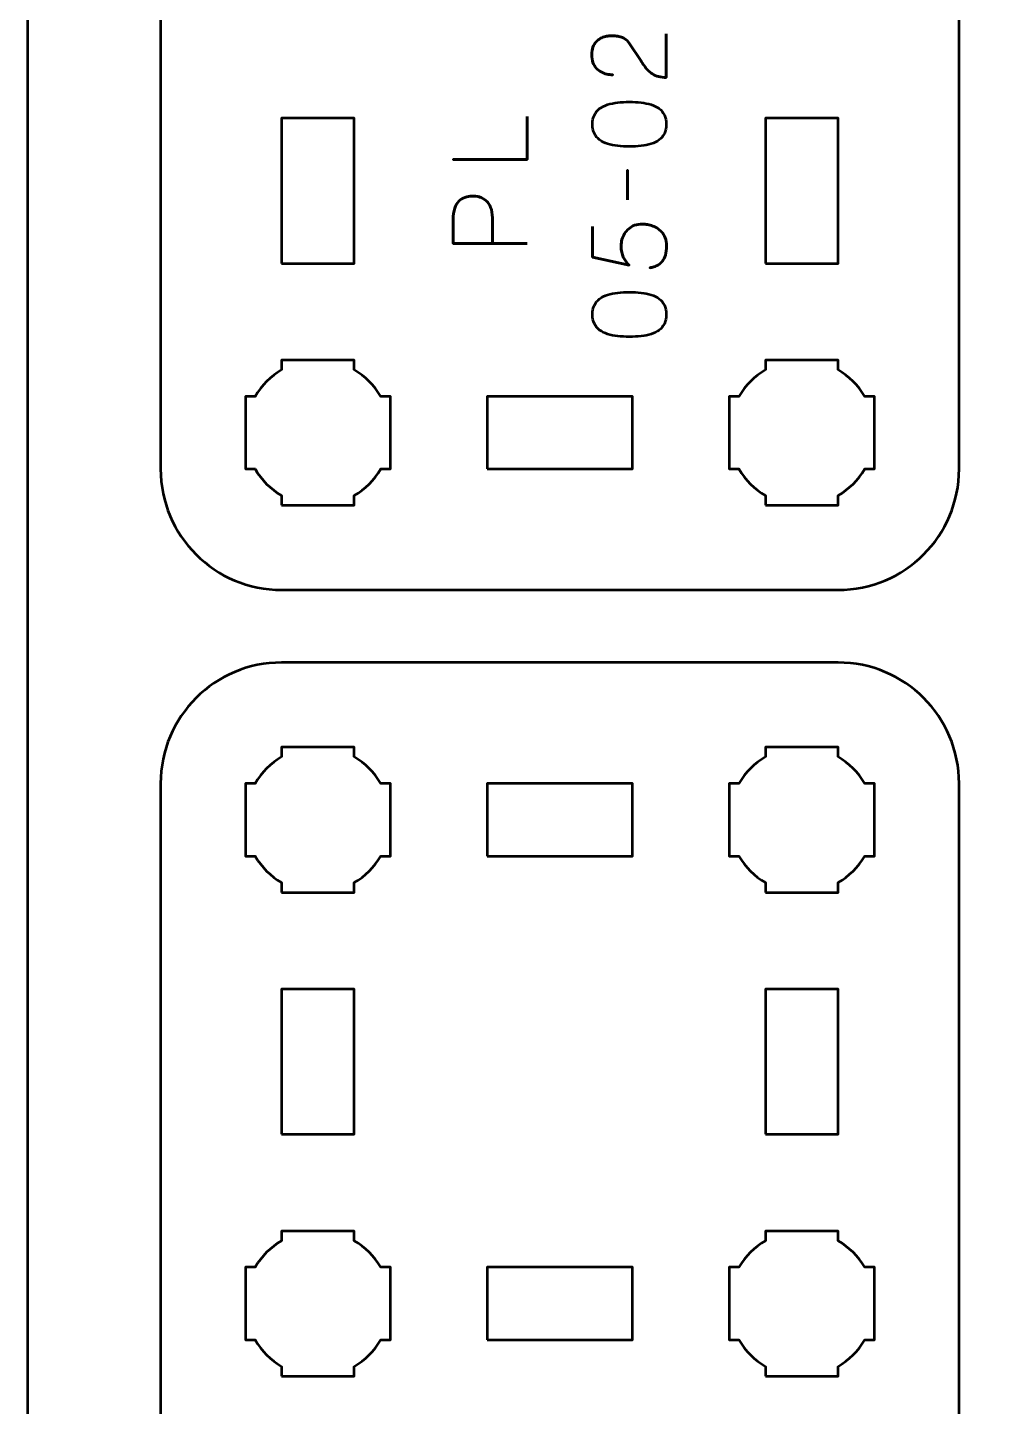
# Model space of a CAD drawing. Header units: centimetres. Extents: x -21 to 0, y -29.7 to 0.
# Drawn here: x -21 to -16.95, y -22.68 to -16.98 of the extents above; entities that cross this region are included whole.
import ezdxf

# ---------------------------------------------------------------- set-up
doc = ezdxf.new("R2010")
doc.units = ezdxf.units.CM
doc.header["$MEASUREMENT"] = 0
doc.layers.add('Layer 1', color=7, linetype='Continuous')

msp = doc.modelspace()

# ---------------------------------------------------------------- linework, layer by layer
at = {"layer": 'Layer 1', "color": 1, "lineweight": 53}
msp.add_open_spline([(-21.00003, -29.19995), (-21.00003, -29.19995), (-21.00003, -5.29992), (-21.00003, -5.29992), (-21.00003, -5.29992), (-21.00003, -5.21709), (-20.93286, -5.14992), (-20.85003, -5.14992), (-20.85003, -5.14992), (-20.7672, -5.14992), (-20.70003, -5.08275), (-20.70003, -4.99992), (-20.70003, -4.99992), (-20.70003, -4.91709), (-20.7672, -4.84992), (-20.85003, -4.84992), (-20.85003, -4.84992), (-20.93286, -4.84992), (-21.00003, -4.78275), (-21.00003, -4.69992), (-21.00003, -4.69992), (-21.00003, -4.61709), (-20.93286, -4.54992), (-20.85003, -4.54992), (-20.85003, -4.54992), (-20.7672, -4.54992), (-20.70003, -4.48275), (-20.70003, -4.39992), (-20.70003, -4.39992), (-20.70003, -4.31709), (-20.7672, -4.24992), (-20.85003, -4.24992), (-20.85003, -4.24992), (-20.93286, -4.24992), (-21.00003, -4.18275), (-21.00003, -4.09992), (-21.00003, -4.09992), (-21.00003, -4.01709), (-20.93286, -3.94992), (-20.85003, -3.94992), (-20.85003, -3.94992), (-20.7672, -3.94992), (-20.70003, -3.88275), (-20.70003, -3.79992), (-20.70003, -3.79992), (-20.70003, -3.71709), (-20.7672, -3.64992), (-20.85003, -3.64992), (-20.85003, -3.64992), (-20.93286, -3.64992), (-21.00003, -3.58275), (-21.00003, -3.49992), (-21.00003, -3.49992), (-21.00003, -3.41709), (-20.93286, -3.34992), (-20.85003, -3.34992), (-20.85003, -3.34992), (-20.7672, -3.34992), (-20.70003, -3.28275), (-20.70003, -3.19992), (-20.70003, -3.19992), (-20.70003, -3.11709), (-20.7672, -3.04992), (-20.85003, -3.04992), (-20.85003, -3.04992), (-20.93286, -3.04992), (-21.00003, -2.98275), (-21.00003, -2.89992), (-21.00003, -2.89992), (-21.00003, -2.81709), (-20.93286, -2.74992), (-20.85003, -2.74992), (-20.85003, -2.74992), (-20.7672, -2.74992), (-20.70003, -2.68275), (-20.70003, -2.59992), (-20.70003, -2.59992), (-20.70003, -2.51709), (-20.7672, -2.44992), (-20.85003, -2.44992), (-20.85003, -2.44992), (-20.93286, -2.44992), (-21.00003, -2.38275), (-21.00003, -2.29992), (-21.00003, -2.29992), (-21.00003, -2.21709), (-20.93286, -2.14992), (-20.85003, -2.14992), (-20.85003, -2.14992), (-20.7672, -2.14992), (-20.70003, -2.08275), (-20.70003, -1.99992), (-20.70003, -1.99992), (-20.70003, -1.91709), (-20.7672, -1.84992), (-20.85003, -1.84992), (-20.85003, -1.84992), (-20.93286, -1.84992), (-21.00003, -1.78275), (-21.00003, -1.69992), (-21.00003, -1.69992), (-21.00003, -1.61709), (-20.93286, -1.54992), (-20.85003, -1.54992), (-20.85003, -1.54992), (-20.7672, -1.54992), (-20.70003, -1.48275), (-20.70003, -1.39992), (-20.70003, -1.39992), (-20.70003, -1.31709), (-20.7672, -1.24992), (-20.85003, -1.24992), (-20.85003, -1.24992), (-20.93286, -1.24992), (-21.00003, -1.18275), (-21.00003, -1.09992), (-21.00003, -1.09992), (-21.00003, -1.09992), (-21.00003, -0.49992), (-21.00003, -0.49992), (-21.00003, -0.49992), (-21.00003, -0.22295), (-20.77694, 0.00004), (-20.49994, 0.00004), (-20.49994, 0.00004), (-20.49994, 0.00004), (-0.50008, 0.00004), (-0.50008, 0.00004), (-0.50008, 0.00004), (-0.22294, 0.00004), (0.00002, -0.22295), (0.00002, -0.49992), (0.00002, -0.49992), (0.00002, -0.49992), (0.00002, -29.19995), (0.00002, -29.19995), (0.00002, -29.19995), (0.00002, -29.47695), (-0.22294, -29.70004), (-0.50008, -29.70004), (-0.50008, -29.70004), (-0.50008, -29.70004), (-20.49994, -29.70004), (-20.49994, -29.70004), (-20.49994, -29.70004), (-20.77694, -29.70004), (-21.00003, -29.47695), (-21.00003, -29.19995)], degree=3, knots=[0, 0, 0, 0, 0.027027, 0.027027, 0.027027, 0.027027, 0.0540541, 0.0540541, 0.0540541, 0.0540541, 0.0810811, 0.0810811, 0.0810811, 0.0810811, 0.1081081, 0.1081081, 0.1081081, 0.1081081, 0.1351351, 0.1351351, 0.1351351, 0.1351351, 0.1621622, 0.1621622, 0.1621622, 0.1621622, 0.1891892, 0.1891892, 0.1891892, 0.1891892, 0.2162162, 0.2162162, 0.2162162, 0.2162162, 0.2432432, 0.2432432, 0.2432432, 0.2432432, 0.2702703, 0.2702703, 0.2702703, 0.2702703, 0.2972973, 0.2972973, 0.2972973, 0.2972973, 0.3243243, 0.3243243, 0.3243243, 0.3243243, 0.3513514, 0.3513514, 0.3513514, 0.3513514, 0.3783784, 0.3783784, 0.3783784, 0.3783784, 0.4054054, 0.4054054, 0.4054054, 0.4054054, 0.4324324, 0.4324324, 0.4324324, 0.4324324, 0.4594595, 0.4594595, 0.4594595, 0.4594595, 0.4864865, 0.4864865, 0.4864865, 0.4864865, 0.5135135, 0.5135135, 0.5135135, 0.5135135, 0.5405405, 0.5405405, 0.5405405, 0.5405405, 0.5675676, 0.5675676, 0.5675676, 0.5675676, 0.5945946, 0.5945946, 0.5945946, 0.5945946, 0.6216216, 0.6216216, 0.6216216, 0.6216216, 0.6486486, 0.6486486, 0.6486486, 0.6486486, 0.6756757, 0.6756757, 0.6756757, 0.6756757, 0.7027027, 0.7027027, 0.7027027, 0.7027027, 0.7297297, 0.7297297, 0.7297297, 0.7297297, 0.7567568, 0.7567568, 0.7567568, 0.7567568, 0.7837838, 0.7837838, 0.7837838, 0.7837838, 0.8108108, 0.8108108, 0.8108108, 0.8108108, 0.8378378, 0.8378378, 0.8378378, 0.8378378, 0.8648649, 0.8648649, 0.8648649, 0.8648649, 0.8918919, 0.8918919, 0.8918919, 0.8918919, 0.9189189, 0.9189189, 0.9189189, 0.9189189, 0.9459459, 0.9459459, 0.9459459, 0.9459459, 0.972973, 0.972973, 0.972973, 0.972973, 1, 1, 1, 1], dxfattribs=at)
at = {"layer": 'Layer 1', "color": 3, "lineweight": 53}
for points in [[(-17.65, -19.3), (-17.65, -19.3), (-19.95, -19.3), (-19.95, -19.3), (-19.95, -19.3), (-20.22609, -19.3), (-20.45, -19.07609), (-20.45, -18.8), (-20.45, -18.8), (-20.45, -18.8), (-20.45, -10.5), (-20.45, -10.5), (-20.45, -10.5), (-20.45, -10.22391), (-20.22609, -10), (-19.95, -10), (-19.95, -10), (-19.95, -10), (-17.65, -10), (-17.65, -10), (-17.65, -10), (-17.37391, -10), (-17.15, -10.22391), (-17.15, -10.5), (-17.15, -10.5), (-17.15, -10.5), (-17.15, -18.8), (-17.15, -18.8), (-17.15, -18.8), (-17.15, -19.07609), (-17.37391, -19.3), (-17.65, -19.3)], [(-17.65, -28.9), (-17.65, -28.9), (-19.95, -28.9), (-19.95, -28.9), (-19.95, -28.9), (-20.22609, -28.9), (-20.45, -28.67609), (-20.45, -28.4), (-20.45, -28.4), (-20.45, -28.4), (-20.45, -20.1), (-20.45, -20.1), (-20.45, -20.1), (-20.45, -19.82391), (-20.22609, -19.6), (-19.95, -19.6), (-19.95, -19.6), (-19.95, -19.6), (-17.65, -19.6), (-17.65, -19.6), (-17.65, -19.6), (-17.37391, -19.6), (-17.15, -19.82391), (-17.15, -20.1), (-17.15, -20.1), (-17.15, -20.1), (-17.15, -28.4), (-17.15, -28.4), (-17.15, -28.4), (-17.15, -28.67609), (-17.37391, -28.9), (-17.65, -28.9)]]:
    msp.add_open_spline(points, degree=3, knots=[0, 0, 0, 0, 0.125, 0.125, 0.125, 0.125, 0.25, 0.25, 0.25, 0.25, 0.375, 0.375, 0.375, 0.375, 0.5, 0.5, 0.5, 0.5, 0.625, 0.625, 0.625, 0.625, 0.75, 0.75, 0.75, 0.75, 0.875, 0.875, 0.875, 0.875, 1, 1, 1, 1], dxfattribs=at)
at = {"layer": 'Layer 1', "color": 5, "lineweight": 53}
for points, knots in [([(-18.36037, -17.00083), (-18.36037, -17.00083), (-18.36037, -17.18244), (-18.36037, -17.18244), (-18.36037, -17.18244), (-18.37265, -17.18209), (-18.38351, -17.18054), (-18.39283, -17.17792), (-18.39283, -17.17792), (-18.40214, -17.17524), (-18.41032, -17.17165), (-18.41738, -17.1672), (-18.41738, -17.1672), (-18.42443, -17.16268), (-18.43071, -17.15753), (-18.43622, -17.15168), (-18.43622, -17.15168), (-18.44179, -17.14582), (-18.44687, -17.13954), (-18.45167, -17.13277), (-18.45167, -17.13277), (-18.4564, -17.126), (-18.46112, -17.11901), (-18.46578, -17.11174), (-18.46578, -17.11174), (-18.46578, -17.11174), (-18.51404, -17.03935), (-18.51404, -17.03935), (-18.51404, -17.03935), (-18.51926, -17.03195), (-18.5249, -17.02616), (-18.53111, -17.02207), (-18.53111, -17.02207), (-18.53725, -17.01791), (-18.54374, -17.01501), (-18.55052, -17.01325), (-18.55052, -17.01325), (-18.55736, -17.01156), (-18.56427, -17.0105), (-18.5714, -17.01015), (-18.5714, -17.01015), (-18.57853, -17.00979), (-18.58565, -17.00965), (-18.59278, -17.00972), (-18.59278, -17.00972), (-18.59863, -17.00972), (-18.60491, -17.0105), (-18.61169, -17.01205), (-18.61169, -17.01205), (-18.61839, -17.01367), (-18.62509, -17.01621), (-18.63172, -17.01981), (-18.63172, -17.01981), (-18.63836, -17.02341), (-18.64442, -17.02821), (-18.64993, -17.0342), (-18.64993, -17.0342), (-18.65536, -17.0402), (-18.65973, -17.04761), (-18.66305, -17.05643), (-18.66305, -17.05643), (-18.66637, -17.06525), (-18.66806, -17.07562), (-18.66813, -17.08761), (-18.66813, -17.08761), (-18.66806, -17.09968), (-18.66637, -17.11033), (-18.66312, -17.11951), (-18.66312, -17.11951), (-18.65988, -17.12868), (-18.65536, -17.13651), (-18.64965, -17.143), (-18.64965, -17.143), (-18.64393, -17.14949), (-18.6373, -17.15471), (-18.62989, -17.1588), (-18.62989, -17.1588), (-18.62248, -17.1629), (-18.61458, -17.16586), (-18.60625, -17.16776), (-18.60625, -17.16776), (-18.59793, -17.16967), (-18.58946, -17.17059), (-18.58092, -17.17059), (-18.58092, -17.17059), (-18.58946, -17.17059), (-18.59793, -17.16967), (-18.60625, -17.16776), (-18.60625, -17.16776), (-18.61458, -17.16586), (-18.62248, -17.1629), (-18.62989, -17.1588), (-18.62989, -17.1588), (-18.6373, -17.15471), (-18.64393, -17.14949), (-18.64965, -17.143), (-18.64965, -17.143), (-18.65536, -17.13651), (-18.65988, -17.12868), (-18.66312, -17.11951), (-18.66312, -17.11951), (-18.66637, -17.11033), (-18.66806, -17.09968), (-18.66813, -17.08761), (-18.66813, -17.08761), (-18.66806, -17.07562), (-18.66637, -17.06525), (-18.66305, -17.05643), (-18.66305, -17.05643), (-18.65973, -17.04761), (-18.65536, -17.0402), (-18.64993, -17.0342), (-18.64993, -17.0342), (-18.64442, -17.02821), (-18.63836, -17.02341), (-18.63172, -17.01981), (-18.63172, -17.01981), (-18.62509, -17.01621), (-18.61839, -17.01367), (-18.61169, -17.01205), (-18.61169, -17.01205), (-18.60491, -17.0105), (-18.59863, -17.00972), (-18.59278, -17.00972), (-18.59278, -17.00972), (-18.58565, -17.00965), (-18.57853, -17.00979), (-18.5714, -17.01015), (-18.5714, -17.01015), (-18.56427, -17.0105), (-18.55736, -17.01156), (-18.55052, -17.01325), (-18.55052, -17.01325), (-18.54374, -17.01501), (-18.53725, -17.01791), (-18.53111, -17.02207), (-18.53111, -17.02207), (-18.5249, -17.02616), (-18.51926, -17.03195), (-18.51404, -17.03935), (-18.51404, -17.03935), (-18.51404, -17.03935), (-18.46578, -17.11174), (-18.46578, -17.11174), (-18.46578, -17.11174), (-18.46112, -17.11901), (-18.4564, -17.126), (-18.45167, -17.13277), (-18.45167, -17.13277), (-18.44687, -17.13954), (-18.44179, -17.14582), (-18.43622, -17.15168), (-18.43622, -17.15168), (-18.43071, -17.15753), (-18.42443, -17.16268), (-18.41738, -17.1672), (-18.41738, -17.1672), (-18.41032, -17.17165), (-18.40214, -17.17524), (-18.39283, -17.17792), (-18.39283, -17.17792), (-18.38351, -17.18054), (-18.37265, -17.18209), (-18.36037, -17.18244), (-18.36037, -17.18244), (-18.36037, -17.18244), (-18.36037, -17.00083), (-18.36037, -17.00083)], [0, 0, 0, 0, 0.0238095, 0.0238095, 0.0238095, 0.0238095, 0.047619, 0.047619, 0.047619, 0.047619, 0.0714286, 0.0714286, 0.0714286, 0.0714286, 0.0952381, 0.0952381, 0.0952381, 0.0952381, 0.1190476, 0.1190476, 0.1190476, 0.1190476, 0.1428571, 0.1428571, 0.1428571, 0.1428571, 0.1666667, 0.1666667, 0.1666667, 0.1666667, 0.1904762, 0.1904762, 0.1904762, 0.1904762, 0.2142857, 0.2142857, 0.2142857, 0.2142857, 0.2380952, 0.2380952, 0.2380952, 0.2380952, 0.2619048, 0.2619048, 0.2619048, 0.2619048, 0.2857143, 0.2857143, 0.2857143, 0.2857143, 0.3095238, 0.3095238, 0.3095238, 0.3095238, 0.3333333, 0.3333333, 0.3333333, 0.3333333, 0.3571429, 0.3571429, 0.3571429, 0.3571429, 0.3809524, 0.3809524, 0.3809524, 0.3809524, 0.4047619, 0.4047619, 0.4047619, 0.4047619, 0.4285714, 0.4285714, 0.4285714, 0.4285714, 0.452381, 0.452381, 0.452381, 0.452381, 0.4761905, 0.4761905, 0.4761905, 0.4761905, 0.5, 0.5, 0.5, 0.5, 0.5238095, 0.5238095, 0.5238095, 0.5238095, 0.547619, 0.547619, 0.547619, 0.547619, 0.5714286, 0.5714286, 0.5714286, 0.5714286, 0.5952381, 0.5952381, 0.5952381, 0.5952381, 0.6190476, 0.6190476, 0.6190476, 0.6190476, 0.6428571, 0.6428571, 0.6428571, 0.6428571, 0.6666667, 0.6666667, 0.6666667, 0.6666667, 0.6904762, 0.6904762, 0.6904762, 0.6904762, 0.7142857, 0.7142857, 0.7142857, 0.7142857, 0.7380952, 0.7380952, 0.7380952, 0.7380952, 0.7619048, 0.7619048, 0.7619048, 0.7619048, 0.7857143, 0.7857143, 0.7857143, 0.7857143, 0.8095238, 0.8095238, 0.8095238, 0.8095238, 0.8333333, 0.8333333, 0.8333333, 0.8333333, 0.8571429, 0.8571429, 0.8571429, 0.8571429, 0.8809524, 0.8809524, 0.8809524, 0.8809524, 0.9047619, 0.9047619, 0.9047619, 0.9047619, 0.9285714, 0.9285714, 0.9285714, 0.9285714, 0.952381, 0.952381, 0.952381, 0.952381, 0.9761905, 0.9761905, 0.9761905, 0.9761905, 1, 1, 1, 1]), ([(-18.36037, -17.37505), (-18.36044, -17.36024), (-18.36305, -17.34747), (-18.36813, -17.33681), (-18.36813, -17.33681), (-18.37321, -17.32623), (-18.38048, -17.31741), (-18.38972, -17.31036), (-18.38972, -17.31036), (-18.39903, -17.30337), (-18.41004, -17.29787), (-18.42274, -17.29378), (-18.42274, -17.29378), (-18.43544, -17.28975), (-18.44934, -17.28686), (-18.46458, -17.28524), (-18.46458, -17.28524), (-18.47982, -17.28354), (-18.49584, -17.2827), (-18.51277, -17.28277), (-18.51277, -17.28277), (-18.52963, -17.2827), (-18.54565, -17.28354), (-18.56082, -17.28524), (-18.56082, -17.28524), (-18.57599, -17.28686), (-18.58996, -17.28975), (-18.60266, -17.29378), (-18.60266, -17.29378), (-18.61529, -17.29787), (-18.62629, -17.30337), (-18.63568, -17.31036), (-18.63568, -17.31036), (-18.64499, -17.31741), (-18.65226, -17.32623), (-18.65734, -17.33681), (-18.65734, -17.33681), (-18.66249, -17.34747), (-18.6651, -17.36024), (-18.66517, -17.37505), (-18.66517, -17.37505), (-18.6651, -17.38987), (-18.66249, -17.40264), (-18.65734, -17.4133), (-18.65734, -17.4133), (-18.65226, -17.42388), (-18.64499, -17.4327), (-18.63568, -17.43975), (-18.63568, -17.43975), (-18.62629, -17.44674), (-18.61529, -17.45224), (-18.60266, -17.45633), (-18.60266, -17.45633), (-18.58996, -17.46036), (-18.57599, -17.46325), (-18.56082, -17.46487), (-18.56082, -17.46487), (-18.54565, -17.46656), (-18.52963, -17.46741), (-18.51277, -17.46734), (-18.51277, -17.46734), (-18.49584, -17.46741), (-18.47982, -17.46656), (-18.46458, -17.46487), (-18.46458, -17.46487), (-18.44934, -17.46325), (-18.43544, -17.46036), (-18.42274, -17.45633), (-18.42274, -17.45633), (-18.41004, -17.45224), (-18.39903, -17.44674), (-18.38972, -17.43975), (-18.38972, -17.43975), (-18.38048, -17.4327), (-18.37321, -17.42388), (-18.36813, -17.4133), (-18.36813, -17.4133), (-18.36305, -17.40264), (-18.36044, -17.38987), (-18.36037, -17.37505)], [0, 0, 0, 0, 0.05, 0.05, 0.05, 0.05, 0.1, 0.1, 0.1, 0.1, 0.15, 0.15, 0.15, 0.15, 0.2, 0.2, 0.2, 0.2, 0.25, 0.25, 0.25, 0.25, 0.3, 0.3, 0.3, 0.3, 0.35, 0.35, 0.35, 0.35, 0.4, 0.4, 0.4, 0.4, 0.45, 0.45, 0.45, 0.45, 0.5, 0.5, 0.5, 0.5, 0.55, 0.55, 0.55, 0.55, 0.6, 0.6, 0.6, 0.6, 0.65, 0.65, 0.65, 0.65, 0.7, 0.7, 0.7, 0.7, 0.75, 0.75, 0.75, 0.75, 0.8, 0.8, 0.8, 0.8, 0.85, 0.85, 0.85, 0.85, 0.9, 0.9, 0.9, 0.9, 0.95, 0.95, 0.95, 0.95, 1, 1, 1, 1]), ([(-18.36037, -17.37505), (-18.36044, -17.36024), (-18.36305, -17.34747), (-18.36813, -17.33681), (-18.36813, -17.33681), (-18.37321, -17.32623), (-18.38048, -17.31741), (-18.38972, -17.31036), (-18.38972, -17.31036), (-18.39903, -17.30337), (-18.41004, -17.29787), (-18.42274, -17.29378), (-18.42274, -17.29378), (-18.43544, -17.28975), (-18.44934, -17.28686), (-18.46458, -17.28524), (-18.46458, -17.28524), (-18.47982, -17.28354), (-18.49584, -17.2827), (-18.51277, -17.28277), (-18.51277, -17.28277), (-18.52963, -17.2827), (-18.54565, -17.28354), (-18.56082, -17.28524), (-18.56082, -17.28524), (-18.57599, -17.28686), (-18.58996, -17.28975), (-18.60266, -17.29378), (-18.60266, -17.29378), (-18.61529, -17.29787), (-18.62629, -17.30337), (-18.63568, -17.31036), (-18.63568, -17.31036), (-18.64499, -17.31741), (-18.65226, -17.32623), (-18.65734, -17.33681), (-18.65734, -17.33681), (-18.66249, -17.34747), (-18.6651, -17.36024), (-18.66517, -17.37505), (-18.66517, -17.37505), (-18.6651, -17.38987), (-18.66249, -17.40264), (-18.65734, -17.4133), (-18.65734, -17.4133), (-18.65226, -17.42388), (-18.64499, -17.4327), (-18.63568, -17.43975), (-18.63568, -17.43975), (-18.62629, -17.44674), (-18.61529, -17.45224), (-18.60266, -17.45633), (-18.60266, -17.45633), (-18.58996, -17.46036), (-18.57599, -17.46325), (-18.56082, -17.46487), (-18.56082, -17.46487), (-18.54565, -17.46656), (-18.52963, -17.46741), (-18.51277, -17.46734), (-18.51277, -17.46734), (-18.49584, -17.46741), (-18.47982, -17.46656), (-18.46458, -17.46487), (-18.46458, -17.46487), (-18.44934, -17.46325), (-18.43544, -17.46036), (-18.42274, -17.45633), (-18.42274, -17.45633), (-18.41004, -17.45224), (-18.39903, -17.44674), (-18.38972, -17.43975), (-18.38972, -17.43975), (-18.38048, -17.4327), (-18.37321, -17.42388), (-18.36813, -17.4133), (-18.36813, -17.4133), (-18.36305, -17.40264), (-18.36044, -17.38987), (-18.36037, -17.37505)], [0, 0, 0, 0, 0.05, 0.05, 0.05, 0.05, 0.1, 0.1, 0.1, 0.1, 0.15, 0.15, 0.15, 0.15, 0.2, 0.2, 0.2, 0.2, 0.25, 0.25, 0.25, 0.25, 0.3, 0.3, 0.3, 0.3, 0.35, 0.35, 0.35, 0.35, 0.4, 0.4, 0.4, 0.4, 0.45, 0.45, 0.45, 0.45, 0.5, 0.5, 0.5, 0.5, 0.55, 0.55, 0.55, 0.55, 0.6, 0.6, 0.6, 0.6, 0.65, 0.65, 0.65, 0.65, 0.7, 0.7, 0.7, 0.7, 0.75, 0.75, 0.75, 0.75, 0.8, 0.8, 0.8, 0.8, 0.85, 0.85, 0.85, 0.85, 0.9, 0.9, 0.9, 0.9, 0.95, 0.95, 0.95, 0.95, 1, 1, 1, 1]), ([(-18.93568, -17.34309), (-18.93568, -17.34309), (-18.93568, -17.52131), (-18.93568, -17.52131), (-18.93568, -17.52131), (-18.93568, -17.52131), (-19.2409, -17.52131), (-19.2409, -17.52131), (-19.2409, -17.52131), (-19.2409, -17.52131), (-18.93568, -17.52131), (-18.93568, -17.52131), (-18.93568, -17.52131), (-18.93568, -17.52131), (-18.93568, -17.34309), (-18.93568, -17.34309)], [0, 0, 0, 0, 0.25, 0.25, 0.25, 0.25, 0.5, 0.5, 0.5, 0.5, 0.75, 0.75, 0.75, 0.75, 1, 1, 1, 1]), ([(-18.51997, -17.68747), (-18.51997, -17.68747), (-18.51997, -17.56428), (-18.51997, -17.56428), (-18.51997, -17.56428), (-18.51997, -17.56428), (-18.51997, -17.68747), (-18.51997, -17.68747)], [0, 0, 0, 0, 0.5, 0.5, 0.5, 0.5, 1, 1, 1, 1]), ([(-18.93568, -17.86759), (-18.93568, -17.86759), (-19.2409, -17.86759), (-19.2409, -17.86759), (-19.2409, -17.86759), (-19.2409, -17.86759), (-19.2409, -17.77022), (-19.2409, -17.77022), (-19.2409, -17.77022), (-19.24083, -17.75075), (-19.23864, -17.73474), (-19.23441, -17.72211), (-19.23441, -17.72211), (-19.23025, -17.70955), (-19.22446, -17.69967), (-19.21712, -17.69254), (-19.21712, -17.69254), (-19.20986, -17.68542), (-19.20153, -17.68034), (-19.19215, -17.67723), (-19.19215, -17.67723), (-19.18276, -17.6742), (-19.17296, -17.67244), (-19.16258, -17.67201), (-19.16258, -17.67201), (-19.15221, -17.67152), (-19.14205, -17.67272), (-19.13218, -17.67554), (-19.13218, -17.67554), (-19.1223, -17.67843), (-19.11334, -17.6833), (-19.10529, -17.69029), (-19.10529, -17.69029), (-19.09725, -17.6972), (-19.09083, -17.70658), (-19.0861, -17.71837), (-19.0861, -17.71837), (-19.08131, -17.73015), (-19.07891, -17.74475), (-19.07877, -17.76218), (-19.07877, -17.76218), (-19.07877, -17.76218), (-19.07877, -17.86759), (-19.07877, -17.86759), (-19.07877, -17.86759), (-19.07877, -17.86759), (-19.07877, -17.76218), (-19.07877, -17.76218), (-19.07877, -17.76218), (-19.07891, -17.74511), (-19.08131, -17.73064), (-19.0861, -17.71893), (-19.0861, -17.71893), (-19.09083, -17.70715), (-19.09725, -17.69776), (-19.10529, -17.69071), (-19.10529, -17.69071), (-19.11334, -17.68372), (-19.1223, -17.67871), (-19.13218, -17.67575), (-19.13218, -17.67575), (-19.14205, -17.67279), (-19.15221, -17.67152), (-19.16258, -17.67201), (-19.16258, -17.67201), (-19.17296, -17.67244), (-19.18276, -17.6742), (-19.19215, -17.67737), (-19.19215, -17.67737), (-19.20153, -17.68048), (-19.20986, -17.6857), (-19.21712, -17.69283), (-19.21712, -17.69283), (-19.22446, -17.70002), (-19.23025, -17.7099), (-19.23441, -17.72246), (-19.23441, -17.72246), (-19.23864, -17.73509), (-19.24083, -17.75096), (-19.2409, -17.77022), (-19.2409, -17.77022), (-19.2409, -17.77022), (-19.2409, -17.86759), (-19.2409, -17.86759), (-19.2409, -17.86759), (-19.2409, -17.86759), (-18.93568, -17.86759), (-18.93568, -17.86759)], [0, 0, 0, 0, 0.0454545, 0.0454545, 0.0454545, 0.0454545, 0.0909091, 0.0909091, 0.0909091, 0.0909091, 0.1363636, 0.1363636, 0.1363636, 0.1363636, 0.1818182, 0.1818182, 0.1818182, 0.1818182, 0.2272727, 0.2272727, 0.2272727, 0.2272727, 0.2727273, 0.2727273, 0.2727273, 0.2727273, 0.3181818, 0.3181818, 0.3181818, 0.3181818, 0.3636364, 0.3636364, 0.3636364, 0.3636364, 0.4090909, 0.4090909, 0.4090909, 0.4090909, 0.4545455, 0.4545455, 0.4545455, 0.4545455, 0.5, 0.5, 0.5, 0.5, 0.5454545, 0.5454545, 0.5454545, 0.5454545, 0.5909091, 0.5909091, 0.5909091, 0.5909091, 0.6363636, 0.6363636, 0.6363636, 0.6363636, 0.6818182, 0.6818182, 0.6818182, 0.6818182, 0.7272727, 0.7272727, 0.7272727, 0.7272727, 0.7727273, 0.7727273, 0.7727273, 0.7727273, 0.8181818, 0.8181818, 0.8181818, 0.8181818, 0.8636364, 0.8636364, 0.8636364, 0.8636364, 0.9090909, 0.9090909, 0.9090909, 0.9090909, 0.9545455, 0.9545455, 0.9545455, 0.9545455, 1, 1, 1, 1]), ([(-18.66559, -17.79711), (-18.66559, -17.79711), (-18.66559, -17.92411), (-18.66559, -17.92411), (-18.66559, -17.92411), (-18.66559, -17.92411), (-18.51404, -17.95798), (-18.51404, -17.95798), (-18.51404, -17.95798), (-18.51912, -17.95205), (-18.5237, -17.94641), (-18.52773, -17.94097), (-18.52773, -17.94097), (-18.53175, -17.93561), (-18.53513, -17.92997), (-18.53796, -17.92397), (-18.53796, -17.92397), (-18.54078, -17.91804), (-18.5429, -17.91127), (-18.54438, -17.90365), (-18.54438, -17.90365), (-18.54586, -17.8961), (-18.54664, -17.88707), (-18.54664, -17.8767), (-18.54664, -17.8767), (-18.54664, -17.86823), (-18.54551, -17.85976), (-18.54318, -17.8513), (-18.54318, -17.8513), (-18.54092, -17.84283), (-18.53746, -17.83479), (-18.53288, -17.82717), (-18.53288, -17.82717), (-18.52822, -17.81948), (-18.52243, -17.8127), (-18.51545, -17.80678), (-18.51545, -17.80678), (-18.50846, -17.80078), (-18.50028, -17.79605), (-18.4909, -17.79267), (-18.4909, -17.79267), (-18.48151, -17.78921), (-18.47086, -17.78745), (-18.45901, -17.78738), (-18.45901, -17.78738), (-18.45463, -17.7873), (-18.44913, -17.7878), (-18.44264, -17.78879), (-18.44264, -17.78879), (-18.43615, -17.7897), (-18.42909, -17.7914), (-18.42161, -17.7938), (-18.42161, -17.7938), (-18.41413, -17.79619), (-18.40672, -17.79958), (-18.39939, -17.80388), (-18.39939, -17.80388), (-18.39205, -17.80819), (-18.38535, -17.81369), (-18.37928, -17.82032), (-18.37928, -17.82032), (-18.37321, -17.82696), (-18.36834, -17.835), (-18.36467, -17.84438), (-18.36467, -17.84438), (-18.36108, -17.85384), (-18.35917, -17.86492), (-18.3591, -17.87754), (-18.3591, -17.87754), (-18.35917, -17.89264), (-18.36079, -17.90534), (-18.36383, -17.91564), (-18.36383, -17.91564), (-18.36693, -17.92595), (-18.37095, -17.93434), (-18.37603, -17.94083), (-18.37603, -17.94083), (-18.38111, -17.94739), (-18.38669, -17.95247), (-18.39275, -17.95614), (-18.39275, -17.95614), (-18.39882, -17.95981), (-18.40489, -17.96256), (-18.41096, -17.9644), (-18.41096, -17.9644), (-18.41703, -17.96623), (-18.4226, -17.96764), (-18.42768, -17.96856), (-18.42768, -17.96856), (-18.4226, -17.96764), (-18.41703, -17.96623), (-18.41096, -17.9644), (-18.41096, -17.9644), (-18.40489, -17.96256), (-18.39882, -17.95981), (-18.39275, -17.95614), (-18.39275, -17.95614), (-18.38669, -17.95247), (-18.38111, -17.94739), (-18.37603, -17.94083), (-18.37603, -17.94083), (-18.37095, -17.93434), (-18.36693, -17.92595), (-18.36383, -17.91564), (-18.36383, -17.91564), (-18.36079, -17.90534), (-18.35917, -17.89264), (-18.3591, -17.87754), (-18.3591, -17.87754), (-18.35917, -17.86492), (-18.36108, -17.85384), (-18.36467, -17.84438), (-18.36467, -17.84438), (-18.36834, -17.835), (-18.37321, -17.82696), (-18.37928, -17.82032), (-18.37928, -17.82032), (-18.38535, -17.81369), (-18.39205, -17.80819), (-18.39939, -17.80388), (-18.39939, -17.80388), (-18.40672, -17.79958), (-18.41413, -17.79619), (-18.42161, -17.7938), (-18.42161, -17.7938), (-18.42909, -17.7914), (-18.43615, -17.7897), (-18.44264, -17.78879), (-18.44264, -17.78879), (-18.44913, -17.7878), (-18.45463, -17.7873), (-18.45901, -17.78738), (-18.45901, -17.78738), (-18.47086, -17.78745), (-18.48151, -17.78921), (-18.4909, -17.79267), (-18.4909, -17.79267), (-18.50028, -17.79605), (-18.50846, -17.80078), (-18.51545, -17.80678), (-18.51545, -17.80678), (-18.52243, -17.8127), (-18.52822, -17.81948), (-18.53288, -17.82717), (-18.53288, -17.82717), (-18.53746, -17.83479), (-18.54092, -17.84283), (-18.54318, -17.8513), (-18.54318, -17.8513), (-18.54551, -17.85976), (-18.54664, -17.86823), (-18.54664, -17.8767), (-18.54664, -17.8767), (-18.54664, -17.88707), (-18.54586, -17.8961), (-18.54438, -17.90365), (-18.54438, -17.90365), (-18.5429, -17.91127), (-18.54078, -17.91804), (-18.53796, -17.92397), (-18.53796, -17.92397), (-18.53513, -17.92997), (-18.53175, -17.93561), (-18.52773, -17.94097), (-18.52773, -17.94097), (-18.5237, -17.94641), (-18.51912, -17.95205), (-18.51404, -17.95798), (-18.51404, -17.95798), (-18.51404, -17.95798), (-18.66559, -17.92411), (-18.66559, -17.92411), (-18.66559, -17.92411), (-18.66559, -17.92411), (-18.66559, -17.79711), (-18.66559, -17.79711)], [0, 0, 0, 0, 0.0227273, 0.0227273, 0.0227273, 0.0227273, 0.0454545, 0.0454545, 0.0454545, 0.0454545, 0.0681818, 0.0681818, 0.0681818, 0.0681818, 0.0909091, 0.0909091, 0.0909091, 0.0909091, 0.1136364, 0.1136364, 0.1136364, 0.1136364, 0.1363636, 0.1363636, 0.1363636, 0.1363636, 0.1590909, 0.1590909, 0.1590909, 0.1590909, 0.1818182, 0.1818182, 0.1818182, 0.1818182, 0.2045455, 0.2045455, 0.2045455, 0.2045455, 0.2272727, 0.2272727, 0.2272727, 0.2272727, 0.25, 0.25, 0.25, 0.25, 0.2727273, 0.2727273, 0.2727273, 0.2727273, 0.2954545, 0.2954545, 0.2954545, 0.2954545, 0.3181818, 0.3181818, 0.3181818, 0.3181818, 0.3409091, 0.3409091, 0.3409091, 0.3409091, 0.3636364, 0.3636364, 0.3636364, 0.3636364, 0.3863636, 0.3863636, 0.3863636, 0.3863636, 0.4090909, 0.4090909, 0.4090909, 0.4090909, 0.4318182, 0.4318182, 0.4318182, 0.4318182, 0.4545455, 0.4545455, 0.4545455, 0.4545455, 0.4772727, 0.4772727, 0.4772727, 0.4772727, 0.5, 0.5, 0.5, 0.5, 0.5227273, 0.5227273, 0.5227273, 0.5227273, 0.5454545, 0.5454545, 0.5454545, 0.5454545, 0.5681818, 0.5681818, 0.5681818, 0.5681818, 0.5909091, 0.5909091, 0.5909091, 0.5909091, 0.6136364, 0.6136364, 0.6136364, 0.6136364, 0.6363636, 0.6363636, 0.6363636, 0.6363636, 0.6590909, 0.6590909, 0.6590909, 0.6590909, 0.6818182, 0.6818182, 0.6818182, 0.6818182, 0.7045455, 0.7045455, 0.7045455, 0.7045455, 0.7272727, 0.7272727, 0.7272727, 0.7272727, 0.75, 0.75, 0.75, 0.75, 0.7727273, 0.7727273, 0.7727273, 0.7727273, 0.7954545, 0.7954545, 0.7954545, 0.7954545, 0.8181818, 0.8181818, 0.8181818, 0.8181818, 0.8409091, 0.8409091, 0.8409091, 0.8409091, 0.8636364, 0.8636364, 0.8636364, 0.8636364, 0.8863636, 0.8863636, 0.8863636, 0.8863636, 0.9090909, 0.9090909, 0.9090909, 0.9090909, 0.9318182, 0.9318182, 0.9318182, 0.9318182, 0.9545455, 0.9545455, 0.9545455, 0.9545455, 0.9772727, 0.9772727, 0.9772727, 0.9772727, 1, 1, 1, 1]), ([(-18.36037, -18.16117), (-18.36044, -18.14636), (-18.36305, -18.13359), (-18.36813, -18.12293), (-18.36813, -18.12293), (-18.37321, -18.11235), (-18.38048, -18.10353), (-18.38972, -18.09648), (-18.38972, -18.09648), (-18.39903, -18.08949), (-18.41004, -18.08399), (-18.42274, -18.0799), (-18.42274, -18.0799), (-18.43544, -18.07587), (-18.44934, -18.07298), (-18.46458, -18.07136), (-18.46458, -18.07136), (-18.47982, -18.06966), (-18.49584, -18.06882), (-18.51277, -18.06889), (-18.51277, -18.06889), (-18.52963, -18.06882), (-18.54565, -18.06966), (-18.56082, -18.07136), (-18.56082, -18.07136), (-18.57599, -18.07298), (-18.58996, -18.07587), (-18.60266, -18.0799), (-18.60266, -18.0799), (-18.61529, -18.08399), (-18.62629, -18.08949), (-18.63568, -18.09648), (-18.63568, -18.09648), (-18.64499, -18.10353), (-18.65226, -18.11235), (-18.65734, -18.12293), (-18.65734, -18.12293), (-18.66249, -18.13359), (-18.6651, -18.14636), (-18.66517, -18.16117), (-18.66517, -18.16117), (-18.6651, -18.17599), (-18.66249, -18.18876), (-18.65734, -18.19942), (-18.65734, -18.19942), (-18.65226, -18.21), (-18.64499, -18.21882), (-18.63568, -18.22587), (-18.63568, -18.22587), (-18.62629, -18.23286), (-18.61529, -18.23836), (-18.60266, -18.24245), (-18.60266, -18.24245), (-18.58996, -18.24648), (-18.57599, -18.24937), (-18.56082, -18.25099), (-18.56082, -18.25099), (-18.54565, -18.25268), (-18.52963, -18.25353), (-18.51277, -18.25346), (-18.51277, -18.25346), (-18.49584, -18.25353), (-18.47982, -18.25268), (-18.46458, -18.25099), (-18.46458, -18.25099), (-18.44934, -18.24937), (-18.43544, -18.24648), (-18.42274, -18.24245), (-18.42274, -18.24245), (-18.41004, -18.23836), (-18.39903, -18.23286), (-18.38972, -18.22587), (-18.38972, -18.22587), (-18.38048, -18.21882), (-18.37321, -18.21), (-18.36813, -18.19942), (-18.36813, -18.19942), (-18.36305, -18.18876), (-18.36044, -18.17599), (-18.36037, -18.16117)], [0, 0, 0, 0, 0.05, 0.05, 0.05, 0.05, 0.1, 0.1, 0.1, 0.1, 0.15, 0.15, 0.15, 0.15, 0.2, 0.2, 0.2, 0.2, 0.25, 0.25, 0.25, 0.25, 0.3, 0.3, 0.3, 0.3, 0.35, 0.35, 0.35, 0.35, 0.4, 0.4, 0.4, 0.4, 0.45, 0.45, 0.45, 0.45, 0.5, 0.5, 0.5, 0.5, 0.55, 0.55, 0.55, 0.55, 0.6, 0.6, 0.6, 0.6, 0.65, 0.65, 0.65, 0.65, 0.7, 0.7, 0.7, 0.7, 0.75, 0.75, 0.75, 0.75, 0.8, 0.8, 0.8, 0.8, 0.85, 0.85, 0.85, 0.85, 0.9, 0.9, 0.9, 0.9, 0.95, 0.95, 0.95, 0.95, 1, 1, 1, 1]), ([(-18.36037, -18.16117), (-18.36044, -18.14636), (-18.36305, -18.13359), (-18.36813, -18.12293), (-18.36813, -18.12293), (-18.37321, -18.11235), (-18.38048, -18.10353), (-18.38972, -18.09648), (-18.38972, -18.09648), (-18.39903, -18.08949), (-18.41004, -18.08399), (-18.42274, -18.0799), (-18.42274, -18.0799), (-18.43544, -18.07587), (-18.44934, -18.07298), (-18.46458, -18.07136), (-18.46458, -18.07136), (-18.47982, -18.06966), (-18.49584, -18.06882), (-18.51277, -18.06889), (-18.51277, -18.06889), (-18.52963, -18.06882), (-18.54565, -18.06966), (-18.56082, -18.07136), (-18.56082, -18.07136), (-18.57599, -18.07298), (-18.58996, -18.07587), (-18.60266, -18.0799), (-18.60266, -18.0799), (-18.61529, -18.08399), (-18.62629, -18.08949), (-18.63568, -18.09648), (-18.63568, -18.09648), (-18.64499, -18.10353), (-18.65226, -18.11235), (-18.65734, -18.12293), (-18.65734, -18.12293), (-18.66249, -18.13359), (-18.6651, -18.14636), (-18.66517, -18.16117), (-18.66517, -18.16117), (-18.6651, -18.17599), (-18.66249, -18.18876), (-18.65734, -18.19942), (-18.65734, -18.19942), (-18.65226, -18.21), (-18.64499, -18.21882), (-18.63568, -18.22587), (-18.63568, -18.22587), (-18.62629, -18.23286), (-18.61529, -18.23836), (-18.60266, -18.24245), (-18.60266, -18.24245), (-18.58996, -18.24648), (-18.57599, -18.24937), (-18.56082, -18.25099), (-18.56082, -18.25099), (-18.54565, -18.25268), (-18.52963, -18.25353), (-18.51277, -18.25346), (-18.51277, -18.25346), (-18.49584, -18.25353), (-18.47982, -18.25268), (-18.46458, -18.25099), (-18.46458, -18.25099), (-18.44934, -18.24937), (-18.43544, -18.24648), (-18.42274, -18.24245), (-18.42274, -18.24245), (-18.41004, -18.23836), (-18.39903, -18.23286), (-18.38972, -18.22587), (-18.38972, -18.22587), (-18.38048, -18.21882), (-18.37321, -18.21), (-18.36813, -18.19942), (-18.36813, -18.19942), (-18.36305, -18.18876), (-18.36044, -18.17599), (-18.36037, -18.16117)], [0, 0, 0, 0, 0.05, 0.05, 0.05, 0.05, 0.1, 0.1, 0.1, 0.1, 0.15, 0.15, 0.15, 0.15, 0.2, 0.2, 0.2, 0.2, 0.25, 0.25, 0.25, 0.25, 0.3, 0.3, 0.3, 0.3, 0.35, 0.35, 0.35, 0.35, 0.4, 0.4, 0.4, 0.4, 0.45, 0.45, 0.45, 0.45, 0.5, 0.5, 0.5, 0.5, 0.55, 0.55, 0.55, 0.55, 0.6, 0.6, 0.6, 0.6, 0.65, 0.65, 0.65, 0.65, 0.7, 0.7, 0.7, 0.7, 0.75, 0.75, 0.75, 0.75, 0.8, 0.8, 0.8, 0.8, 0.85, 0.85, 0.85, 0.85, 0.9, 0.9, 0.9, 0.9, 0.95, 0.95, 0.95, 0.95, 1, 1, 1, 1])]:
    msp.add_open_spline(points, degree=3, knots=knots, dxfattribs=at)
at = {"layer": 'Layer 1', "lineweight": 53}
for points, knots in [([(-19.95, -17.95), (-19.95, -17.95), (-19.95, -17.35), (-19.95, -17.35), (-19.95, -17.35), (-19.95, -17.35), (-19.65, -17.35), (-19.65, -17.35), (-19.65, -17.35), (-19.65, -17.35), (-19.65, -17.95), (-19.65, -17.95), (-19.65, -17.95), (-19.65, -17.95), (-19.95, -17.95), (-19.95, -17.95)], [0, 0, 0, 0, 0.25, 0.25, 0.25, 0.25, 0.5, 0.5, 0.5, 0.5, 0.75, 0.75, 0.75, 0.75, 1, 1, 1, 1]), ([(-17.95, -17.95), (-17.95, -17.95), (-17.95, -17.35), (-17.95, -17.35), (-17.95, -17.35), (-17.95, -17.35), (-17.65, -17.35), (-17.65, -17.35), (-17.65, -17.35), (-17.65, -17.35), (-17.65, -17.95), (-17.65, -17.95), (-17.65, -17.95), (-17.65, -17.95), (-17.95, -17.95), (-17.95, -17.95)], [0, 0, 0, 0, 0.25, 0.25, 0.25, 0.25, 0.5, 0.5, 0.5, 0.5, 0.75, 0.75, 0.75, 0.75, 1, 1, 1, 1]), ([(-19.95, -18.95), (-19.95, -18.95), (-19.95, -18.90985), (-19.95, -18.90985), (-19.95, -18.90985), (-19.99553, -18.8835), (-20.0335, -18.84553), (-20.05985, -18.8), (-20.05985, -18.8), (-20.05985, -18.8), (-20.1, -18.8), (-20.1, -18.8), (-20.1, -18.8), (-20.1, -18.8), (-20.1, -18.65), (-20.1, -18.65), (-20.1, -18.65), (-20.1, -18.65), (-20.1, -18.5), (-20.1, -18.5), (-20.1, -18.5), (-20.1, -18.5), (-20.05985, -18.5), (-20.05985, -18.5), (-20.05985, -18.5), (-20.0335, -18.45447), (-19.99553, -18.4165), (-19.95, -18.39015), (-19.95, -18.39015), (-19.95, -18.39015), (-19.95, -18.35), (-19.95, -18.35), (-19.95, -18.35), (-19.95, -18.35), (-19.8, -18.35), (-19.8, -18.35), (-19.8, -18.35), (-19.8, -18.35), (-19.65, -18.35), (-19.65, -18.35), (-19.65, -18.35), (-19.65, -18.35), (-19.65, -18.39015), (-19.65, -18.39015), (-19.65, -18.39015), (-19.60447, -18.4165), (-19.5665, -18.45447), (-19.54015, -18.5), (-19.54015, -18.5), (-19.54015, -18.5), (-19.5, -18.5), (-19.5, -18.5), (-19.5, -18.5), (-19.5, -18.5), (-19.5, -18.65), (-19.5, -18.65), (-19.5, -18.65), (-19.5, -18.65), (-19.5, -18.8), (-19.5, -18.8), (-19.5, -18.8), (-19.5, -18.8), (-19.54015, -18.8), (-19.54015, -18.8), (-19.54015, -18.8), (-19.5665, -18.84553), (-19.60447, -18.8835), (-19.65, -18.90985), (-19.65, -18.90985), (-19.65, -18.90985), (-19.65, -18.95), (-19.65, -18.95), (-19.65, -18.95), (-19.65, -18.95), (-19.8, -18.95), (-19.8, -18.95), (-19.8, -18.95), (-19.8, -18.95), (-19.95, -18.95), (-19.95, -18.95)], [0, 0, 0, 0, 0.05, 0.05, 0.05, 0.05, 0.1, 0.1, 0.1, 0.1, 0.15, 0.15, 0.15, 0.15, 0.2, 0.2, 0.2, 0.2, 0.25, 0.25, 0.25, 0.25, 0.3, 0.3, 0.3, 0.3, 0.35, 0.35, 0.35, 0.35, 0.4, 0.4, 0.4, 0.4, 0.45, 0.45, 0.45, 0.45, 0.5, 0.5, 0.5, 0.5, 0.55, 0.55, 0.55, 0.55, 0.6, 0.6, 0.6, 0.6, 0.65, 0.65, 0.65, 0.65, 0.7, 0.7, 0.7, 0.7, 0.75, 0.75, 0.75, 0.75, 0.8, 0.8, 0.8, 0.8, 0.85, 0.85, 0.85, 0.85, 0.9, 0.9, 0.9, 0.9, 0.95, 0.95, 0.95, 0.95, 1, 1, 1, 1]), ([(-17.95, -18.95), (-17.95, -18.95), (-17.95, -18.90985), (-17.95, -18.90985), (-17.95, -18.90985), (-17.99553, -18.8835), (-18.0335, -18.84553), (-18.05985, -18.8), (-18.05985, -18.8), (-18.05985, -18.8), (-18.1, -18.8), (-18.1, -18.8), (-18.1, -18.8), (-18.1, -18.8), (-18.1, -18.65), (-18.1, -18.65), (-18.1, -18.65), (-18.1, -18.65), (-18.1, -18.5), (-18.1, -18.5), (-18.1, -18.5), (-18.1, -18.5), (-18.05985, -18.5), (-18.05985, -18.5), (-18.05985, -18.5), (-18.0335, -18.45447), (-17.99553, -18.4165), (-17.95, -18.39015), (-17.95, -18.39015), (-17.95, -18.39015), (-17.95, -18.35), (-17.95, -18.35), (-17.95, -18.35), (-17.95, -18.35), (-17.8, -18.35), (-17.8, -18.35), (-17.8, -18.35), (-17.8, -18.35), (-17.65, -18.35), (-17.65, -18.35), (-17.65, -18.35), (-17.65, -18.35), (-17.65, -18.39015), (-17.65, -18.39015), (-17.65, -18.39015), (-17.60447, -18.4165), (-17.5665, -18.45447), (-17.54015, -18.5), (-17.54015, -18.5), (-17.54015, -18.5), (-17.5, -18.5), (-17.5, -18.5), (-17.5, -18.5), (-17.5, -18.5), (-17.5, -18.65), (-17.5, -18.65), (-17.5, -18.65), (-17.5, -18.65), (-17.5, -18.8), (-17.5, -18.8), (-17.5, -18.8), (-17.5, -18.8), (-17.54015, -18.8), (-17.54015, -18.8), (-17.54015, -18.8), (-17.5665, -18.84553), (-17.60447, -18.8835), (-17.65, -18.90985), (-17.65, -18.90985), (-17.65, -18.90985), (-17.65, -18.95), (-17.65, -18.95), (-17.65, -18.95), (-17.65, -18.95), (-17.8, -18.95), (-17.8, -18.95), (-17.8, -18.95), (-17.8, -18.95), (-17.95, -18.95), (-17.95, -18.95)], [0, 0, 0, 0, 0.05, 0.05, 0.05, 0.05, 0.1, 0.1, 0.1, 0.1, 0.15, 0.15, 0.15, 0.15, 0.2, 0.2, 0.2, 0.2, 0.25, 0.25, 0.25, 0.25, 0.3, 0.3, 0.3, 0.3, 0.35, 0.35, 0.35, 0.35, 0.4, 0.4, 0.4, 0.4, 0.45, 0.45, 0.45, 0.45, 0.5, 0.5, 0.5, 0.5, 0.55, 0.55, 0.55, 0.55, 0.6, 0.6, 0.6, 0.6, 0.65, 0.65, 0.65, 0.65, 0.7, 0.7, 0.7, 0.7, 0.75, 0.75, 0.75, 0.75, 0.8, 0.8, 0.8, 0.8, 0.85, 0.85, 0.85, 0.85, 0.9, 0.9, 0.9, 0.9, 0.95, 0.95, 0.95, 0.95, 1, 1, 1, 1]), ([(-19.1, -18.8), (-19.1, -18.8), (-19.1, -18.5), (-19.1, -18.5), (-19.1, -18.5), (-19.1, -18.5), (-18.5, -18.5), (-18.5, -18.5), (-18.5, -18.5), (-18.5, -18.5), (-18.5, -18.8), (-18.5, -18.8), (-18.5, -18.8), (-18.5, -18.8), (-19.1, -18.8), (-19.1, -18.8)], [0, 0, 0, 0, 0.25, 0.25, 0.25, 0.25, 0.5, 0.5, 0.5, 0.5, 0.75, 0.75, 0.75, 0.75, 1, 1, 1, 1]), ([(-19.95, -20.55), (-19.95, -20.55), (-19.95, -20.50985), (-19.95, -20.50985), (-19.95, -20.50985), (-19.99553, -20.4835), (-20.0335, -20.44553), (-20.05985, -20.4), (-20.05985, -20.4), (-20.05985, -20.4), (-20.1, -20.4), (-20.1, -20.4), (-20.1, -20.4), (-20.1, -20.4), (-20.1, -20.25), (-20.1, -20.25), (-20.1, -20.25), (-20.1, -20.25), (-20.1, -20.1), (-20.1, -20.1), (-20.1, -20.1), (-20.1, -20.1), (-20.05985, -20.1), (-20.05985, -20.1), (-20.05985, -20.1), (-20.0335, -20.05447), (-19.99553, -20.0165), (-19.95, -19.99015), (-19.95, -19.99015), (-19.95, -19.99015), (-19.95, -19.95), (-19.95, -19.95), (-19.95, -19.95), (-19.95, -19.95), (-19.8, -19.95), (-19.8, -19.95), (-19.8, -19.95), (-19.8, -19.95), (-19.65, -19.95), (-19.65, -19.95), (-19.65, -19.95), (-19.65, -19.95), (-19.65, -19.99015), (-19.65, -19.99015), (-19.65, -19.99015), (-19.60447, -20.0165), (-19.5665, -20.05447), (-19.54015, -20.1), (-19.54015, -20.1), (-19.54015, -20.1), (-19.5, -20.1), (-19.5, -20.1), (-19.5, -20.1), (-19.5, -20.1), (-19.5, -20.25), (-19.5, -20.25), (-19.5, -20.25), (-19.5, -20.25), (-19.5, -20.4), (-19.5, -20.4), (-19.5, -20.4), (-19.5, -20.4), (-19.54015, -20.4), (-19.54015, -20.4), (-19.54015, -20.4), (-19.5665, -20.44553), (-19.60447, -20.4835), (-19.65, -20.50985), (-19.65, -20.50985), (-19.65, -20.50985), (-19.65, -20.55), (-19.65, -20.55), (-19.65, -20.55), (-19.65, -20.55), (-19.8, -20.55), (-19.8, -20.55), (-19.8, -20.55), (-19.8, -20.55), (-19.95, -20.55), (-19.95, -20.55)], [0, 0, 0, 0, 0.05, 0.05, 0.05, 0.05, 0.1, 0.1, 0.1, 0.1, 0.15, 0.15, 0.15, 0.15, 0.2, 0.2, 0.2, 0.2, 0.25, 0.25, 0.25, 0.25, 0.3, 0.3, 0.3, 0.3, 0.35, 0.35, 0.35, 0.35, 0.4, 0.4, 0.4, 0.4, 0.45, 0.45, 0.45, 0.45, 0.5, 0.5, 0.5, 0.5, 0.55, 0.55, 0.55, 0.55, 0.6, 0.6, 0.6, 0.6, 0.65, 0.65, 0.65, 0.65, 0.7, 0.7, 0.7, 0.7, 0.75, 0.75, 0.75, 0.75, 0.8, 0.8, 0.8, 0.8, 0.85, 0.85, 0.85, 0.85, 0.9, 0.9, 0.9, 0.9, 0.95, 0.95, 0.95, 0.95, 1, 1, 1, 1]), ([(-17.95, -20.55), (-17.95, -20.55), (-17.95, -20.50985), (-17.95, -20.50985), (-17.95, -20.50985), (-17.99553, -20.4835), (-18.0335, -20.44553), (-18.05985, -20.4), (-18.05985, -20.4), (-18.05985, -20.4), (-18.1, -20.4), (-18.1, -20.4), (-18.1, -20.4), (-18.1, -20.4), (-18.1, -20.25), (-18.1, -20.25), (-18.1, -20.25), (-18.1, -20.25), (-18.1, -20.1), (-18.1, -20.1), (-18.1, -20.1), (-18.1, -20.1), (-18.05985, -20.1), (-18.05985, -20.1), (-18.05985, -20.1), (-18.0335, -20.05447), (-17.99553, -20.0165), (-17.95, -19.99015), (-17.95, -19.99015), (-17.95, -19.99015), (-17.95, -19.95), (-17.95, -19.95), (-17.95, -19.95), (-17.95, -19.95), (-17.8, -19.95), (-17.8, -19.95), (-17.8, -19.95), (-17.8, -19.95), (-17.65, -19.95), (-17.65, -19.95), (-17.65, -19.95), (-17.65, -19.95), (-17.65, -19.99015), (-17.65, -19.99015), (-17.65, -19.99015), (-17.60447, -20.0165), (-17.5665, -20.05447), (-17.54015, -20.1), (-17.54015, -20.1), (-17.54015, -20.1), (-17.5, -20.1), (-17.5, -20.1), (-17.5, -20.1), (-17.5, -20.1), (-17.5, -20.25), (-17.5, -20.25), (-17.5, -20.25), (-17.5, -20.25), (-17.5, -20.4), (-17.5, -20.4), (-17.5, -20.4), (-17.5, -20.4), (-17.54015, -20.4), (-17.54015, -20.4), (-17.54015, -20.4), (-17.5665, -20.44553), (-17.60447, -20.4835), (-17.65, -20.50985), (-17.65, -20.50985), (-17.65, -20.50985), (-17.65, -20.55), (-17.65, -20.55), (-17.65, -20.55), (-17.65, -20.55), (-17.8, -20.55), (-17.8, -20.55), (-17.8, -20.55), (-17.8, -20.55), (-17.95, -20.55), (-17.95, -20.55)], [0, 0, 0, 0, 0.05, 0.05, 0.05, 0.05, 0.1, 0.1, 0.1, 0.1, 0.15, 0.15, 0.15, 0.15, 0.2, 0.2, 0.2, 0.2, 0.25, 0.25, 0.25, 0.25, 0.3, 0.3, 0.3, 0.3, 0.35, 0.35, 0.35, 0.35, 0.4, 0.4, 0.4, 0.4, 0.45, 0.45, 0.45, 0.45, 0.5, 0.5, 0.5, 0.5, 0.55, 0.55, 0.55, 0.55, 0.6, 0.6, 0.6, 0.6, 0.65, 0.65, 0.65, 0.65, 0.7, 0.7, 0.7, 0.7, 0.75, 0.75, 0.75, 0.75, 0.8, 0.8, 0.8, 0.8, 0.85, 0.85, 0.85, 0.85, 0.9, 0.9, 0.9, 0.9, 0.95, 0.95, 0.95, 0.95, 1, 1, 1, 1]), ([(-19.1, -20.4), (-19.1, -20.4), (-19.1, -20.1), (-19.1, -20.1), (-19.1, -20.1), (-19.1, -20.1), (-18.5, -20.1), (-18.5, -20.1), (-18.5, -20.1), (-18.5, -20.1), (-18.5, -20.4), (-18.5, -20.4), (-18.5, -20.4), (-18.5, -20.4), (-19.1, -20.4), (-19.1, -20.4)], [0, 0, 0, 0, 0.25, 0.25, 0.25, 0.25, 0.5, 0.5, 0.5, 0.5, 0.75, 0.75, 0.75, 0.75, 1, 1, 1, 1]), ([(-19.95, -21.55), (-19.95, -21.55), (-19.95, -20.95), (-19.95, -20.95), (-19.95, -20.95), (-19.95, -20.95), (-19.65, -20.95), (-19.65, -20.95), (-19.65, -20.95), (-19.65, -20.95), (-19.65, -21.55), (-19.65, -21.55), (-19.65, -21.55), (-19.65, -21.55), (-19.95, -21.55), (-19.95, -21.55)], [0, 0, 0, 0, 0.25, 0.25, 0.25, 0.25, 0.5, 0.5, 0.5, 0.5, 0.75, 0.75, 0.75, 0.75, 1, 1, 1, 1]), ([(-17.95, -21.55), (-17.95, -21.55), (-17.95, -20.95), (-17.95, -20.95), (-17.95, -20.95), (-17.95, -20.95), (-17.65, -20.95), (-17.65, -20.95), (-17.65, -20.95), (-17.65, -20.95), (-17.65, -21.55), (-17.65, -21.55), (-17.65, -21.55), (-17.65, -21.55), (-17.95, -21.55), (-17.95, -21.55)], [0, 0, 0, 0, 0.25, 0.25, 0.25, 0.25, 0.5, 0.5, 0.5, 0.5, 0.75, 0.75, 0.75, 0.75, 1, 1, 1, 1]), ([(-19.95, -22.55), (-19.95, -22.55), (-19.95, -22.50985), (-19.95, -22.50985), (-19.95, -22.50985), (-19.99553, -22.4835), (-20.0335, -22.44553), (-20.05985, -22.4), (-20.05985, -22.4), (-20.05985, -22.4), (-20.1, -22.4), (-20.1, -22.4), (-20.1, -22.4), (-20.1, -22.4), (-20.1, -22.25), (-20.1, -22.25), (-20.1, -22.25), (-20.1, -22.25), (-20.1, -22.1), (-20.1, -22.1), (-20.1, -22.1), (-20.1, -22.1), (-20.05985, -22.1), (-20.05985, -22.1), (-20.05985, -22.1), (-20.0335, -22.05447), (-19.99553, -22.0165), (-19.95, -21.99015), (-19.95, -21.99015), (-19.95, -21.99015), (-19.95, -21.95), (-19.95, -21.95), (-19.95, -21.95), (-19.95, -21.95), (-19.8, -21.95), (-19.8, -21.95), (-19.8, -21.95), (-19.8, -21.95), (-19.65, -21.95), (-19.65, -21.95), (-19.65, -21.95), (-19.65, -21.95), (-19.65, -21.99015), (-19.65, -21.99015), (-19.65, -21.99015), (-19.60447, -22.0165), (-19.5665, -22.05447), (-19.54015, -22.1), (-19.54015, -22.1), (-19.54015, -22.1), (-19.5, -22.1), (-19.5, -22.1), (-19.5, -22.1), (-19.5, -22.1), (-19.5, -22.25), (-19.5, -22.25), (-19.5, -22.25), (-19.5, -22.25), (-19.5, -22.4), (-19.5, -22.4), (-19.5, -22.4), (-19.5, -22.4), (-19.54015, -22.4), (-19.54015, -22.4), (-19.54015, -22.4), (-19.5665, -22.44553), (-19.60447, -22.4835), (-19.65, -22.50985), (-19.65, -22.50985), (-19.65, -22.50985), (-19.65, -22.55), (-19.65, -22.55), (-19.65, -22.55), (-19.65, -22.55), (-19.8, -22.55), (-19.8, -22.55), (-19.8, -22.55), (-19.8, -22.55), (-19.95, -22.55), (-19.95, -22.55)], [0, 0, 0, 0, 0.05, 0.05, 0.05, 0.05, 0.1, 0.1, 0.1, 0.1, 0.15, 0.15, 0.15, 0.15, 0.2, 0.2, 0.2, 0.2, 0.25, 0.25, 0.25, 0.25, 0.3, 0.3, 0.3, 0.3, 0.35, 0.35, 0.35, 0.35, 0.4, 0.4, 0.4, 0.4, 0.45, 0.45, 0.45, 0.45, 0.5, 0.5, 0.5, 0.5, 0.55, 0.55, 0.55, 0.55, 0.6, 0.6, 0.6, 0.6, 0.65, 0.65, 0.65, 0.65, 0.7, 0.7, 0.7, 0.7, 0.75, 0.75, 0.75, 0.75, 0.8, 0.8, 0.8, 0.8, 0.85, 0.85, 0.85, 0.85, 0.9, 0.9, 0.9, 0.9, 0.95, 0.95, 0.95, 0.95, 1, 1, 1, 1]), ([(-17.95, -22.55), (-17.95, -22.55), (-17.95, -22.50985), (-17.95, -22.50985), (-17.95, -22.50985), (-17.99553, -22.4835), (-18.0335, -22.44553), (-18.05985, -22.4), (-18.05985, -22.4), (-18.05985, -22.4), (-18.1, -22.4), (-18.1, -22.4), (-18.1, -22.4), (-18.1, -22.4), (-18.1, -22.25), (-18.1, -22.25), (-18.1, -22.25), (-18.1, -22.25), (-18.1, -22.1), (-18.1, -22.1), (-18.1, -22.1), (-18.1, -22.1), (-18.05985, -22.1), (-18.05985, -22.1), (-18.05985, -22.1), (-18.0335, -22.05447), (-17.99553, -22.0165), (-17.95, -21.99015), (-17.95, -21.99015), (-17.95, -21.99015), (-17.95, -21.95), (-17.95, -21.95), (-17.95, -21.95), (-17.95, -21.95), (-17.8, -21.95), (-17.8, -21.95), (-17.8, -21.95), (-17.8, -21.95), (-17.65, -21.95), (-17.65, -21.95), (-17.65, -21.95), (-17.65, -21.95), (-17.65, -21.99015), (-17.65, -21.99015), (-17.65, -21.99015), (-17.60447, -22.0165), (-17.5665, -22.05447), (-17.54015, -22.1), (-17.54015, -22.1), (-17.54015, -22.1), (-17.5, -22.1), (-17.5, -22.1), (-17.5, -22.1), (-17.5, -22.1), (-17.5, -22.25), (-17.5, -22.25), (-17.5, -22.25), (-17.5, -22.25), (-17.5, -22.4), (-17.5, -22.4), (-17.5, -22.4), (-17.5, -22.4), (-17.54015, -22.4), (-17.54015, -22.4), (-17.54015, -22.4), (-17.5665, -22.44553), (-17.60447, -22.4835), (-17.65, -22.50985), (-17.65, -22.50985), (-17.65, -22.50985), (-17.65, -22.55), (-17.65, -22.55), (-17.65, -22.55), (-17.65, -22.55), (-17.8, -22.55), (-17.8, -22.55), (-17.8, -22.55), (-17.8, -22.55), (-17.95, -22.55), (-17.95, -22.55)], [0, 0, 0, 0, 0.05, 0.05, 0.05, 0.05, 0.1, 0.1, 0.1, 0.1, 0.15, 0.15, 0.15, 0.15, 0.2, 0.2, 0.2, 0.2, 0.25, 0.25, 0.25, 0.25, 0.3, 0.3, 0.3, 0.3, 0.35, 0.35, 0.35, 0.35, 0.4, 0.4, 0.4, 0.4, 0.45, 0.45, 0.45, 0.45, 0.5, 0.5, 0.5, 0.5, 0.55, 0.55, 0.55, 0.55, 0.6, 0.6, 0.6, 0.6, 0.65, 0.65, 0.65, 0.65, 0.7, 0.7, 0.7, 0.7, 0.75, 0.75, 0.75, 0.75, 0.8, 0.8, 0.8, 0.8, 0.85, 0.85, 0.85, 0.85, 0.9, 0.9, 0.9, 0.9, 0.95, 0.95, 0.95, 0.95, 1, 1, 1, 1]), ([(-19.1, -22.4), (-19.1, -22.4), (-19.1, -22.1), (-19.1, -22.1), (-19.1, -22.1), (-19.1, -22.1), (-18.5, -22.1), (-18.5, -22.1), (-18.5, -22.1), (-18.5, -22.1), (-18.5, -22.4), (-18.5, -22.4), (-18.5, -22.4), (-18.5, -22.4), (-19.1, -22.4), (-19.1, -22.4)], [0, 0, 0, 0, 0.25, 0.25, 0.25, 0.25, 0.5, 0.5, 0.5, 0.5, 0.75, 0.75, 0.75, 0.75, 1, 1, 1, 1])]:
    msp.add_open_spline(points, degree=3, knots=knots, dxfattribs=at)

doc.saveas('drawing.dxf')
